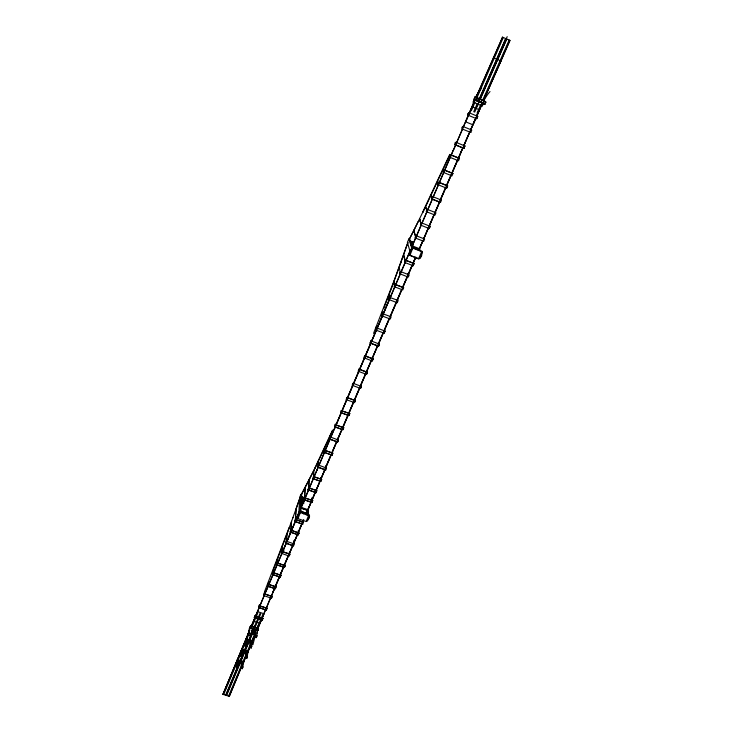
<?xml version="1.0" encoding="UTF-8"?>
<svg xmlns="http://www.w3.org/2000/svg" width="733" height="733" viewBox="0 0 733 733"><rect width="100%" height="100%" fill="white"/><g stroke="black" fill="none" stroke-linecap="round" stroke-linejoin="round"><path stroke-width="1.1" d="M325.745 469.963L317.554 467.077L325.745 469.963L326.561 468.066L318.36 465.052L317.554 467.077M325.883 468.662L325.901 465.547M324.6 451.418L324.627 447.68L324.701 451.171M323.821 452.224L332.058 455.147L323.821 452.224L324.646 450.181L332.874 453.223L324.637 450.3M320.889 481.398L312.716 478.53L320.889 481.398L321.695 479.391L313.522 476.523L312.716 478.53M320.862 478.026L320.917 480.335L320.962 477.797M320.917 480.335L321.054 477.824M321.695 479.391L313.513 476.642M318.324 461.057L318.324 466.27L318.424 460.819M316.885 490.679L308.74 487.958L307.942 489.836L316.088 492.677L316.885 490.679L308.74 487.839L307.942 489.836M316.088 492.677L307.942 489.708M304.571 497.707L303.774 499.695L311.901 502.517L312.698 500.529L301.29 496.626L300.741 498.367M313.477 477.724L313.678 470.659L313.577 477.495M311.873 500.337L311.937 498.138M311.901 502.517L312.698 500.529M311.937 501.464L312.038 497.909M297.561 516.765C298.065 509.508 303.81 511.991 308.886 514.694L306.202 521.52L297.964 518.68L297.516 516.866M308.712 488.764L308.932 480.17M308.703 489.03L309.033 479.941M308.263 515.125L308.538 507.254M306.605 514.804L307.264 513.201L305.056 513.586M307.503 514.878L307.686 509.939M299.705 511.103L306.367 513.045M304.681 497.57L305.111 487.692M303.618 501.015L304.25 499.714L301.107 500.282L304.113 502.994M302.711 524.242L294.639 521.337L302.711 524.242L303.499 522.272L295.417 519.495L294.629 521.465M304.021 501.161L304.662 499.86M303.499 522.272L295.417 519.495M305.02 487.665L304.543 498.632M300.64 511.845L297.964 518.68M300.851 511.46L301.666 494.619L300.942 494.372L299.66 497.395L298.835 513.146M298.991 533.047L290.937 530.161L290.158 532.112L298.212 534.861L298.991 533.047L290.928 530.289L290.158 532.112M300.035 512.285L300.942 494.372M298.212 534.861L298.991 532.909M298.239 533.826L298.322 530.527M298.34 533.597L298.45 531.416M295.967 509.041L295.381 520.668L296.068 508.821M293.539 543.831L293.713 540.826L293.576 544.61M293.539 545.893L285.522 543.034L293.539 545.893L294.318 543.959L286.282 541.229L285.513 543.171M291.551 521.291L290.909 531.324L291.45 521.52M289.993 554.175L289.214 556.1L281.215 553.259L281.976 551.463L289.993 554.175L281.967 551.601M289.398 552.59L289.242 555.073L289.489 552.627M286.356 542.154L286.924 534.21M285.183 565.702L277.202 562.88L276.433 564.795L284.422 567.479L285.183 565.702L277.193 563.017L276.433 564.795M284.422 567.479L285.192 565.564M286.255 542.383L286.832 534.183M281.106 575.231L280.345 577.137L272.383 574.47L273.143 572.555L281.096 575.368L273.134 572.702L273.51 569.385M281.866 552.581L282.388 545.883M280.363 575.002L280.537 572.849M281.958 552.609L282.48 545.664M280.345 577.137L272.383 574.47M280.629 572.629L280.382 575.863M262.845 614.492L256.358 629.922L258.529 624.708M276.185 586.876L275.425 588.773L267.49 586.125L268.251 584.228L276.185 586.876L268.232 584.375M245.335 650.116L255.432 626.028M277.092 563.979L277.633 558.409L277.184 563.759M275.425 588.773L267.49 586.125M275.461 587.756L275.635 585.383M251.373 628.282L257.833 612.843M272.181 596.506L264.274 593.73L263.523 595.617L264.256 593.877L272.181 596.506L271.439 598.247L263.532 595.48M271.439 598.247L272.19 596.36M271.558 597.019L271.686 594.527M266.427 610.158L258.547 607.41L266.427 610.158L267.179 608.289L259.29 605.687L258.538 607.556M266.455 609.15L266.638 607.034M267.179 608.289L259.271 605.834M268.232 585.355L268.544 581.883M262.176 620.237L262.927 618.377L255.047 615.793L254.324 617.507L262.176 620.237L262.927 618.377M262.258 617.818L262.203 619.238L262.341 617.598M264.256 594.848L264.512 592.108L264.338 594.014M257.805 630.508L249.971 627.796L250.695 626.092L258.529 628.804L257.805 630.508L249.953 627.943L250.787 626.055L250.686 627.182L250.017 626.898L249.33 628.502L248.56 634.98L250.365 635.575L252.161 630.023A1.603 0.87 23.6 0 1 253.765 629.638A1.603 0.87 23.6 0 1 255.176 631.031L254.479 632.634L255.102 637.142L256.449 637.591L257.924 628.383M257.741 629.482L258.016 628.419L257.833 629.51M259.18 606.759L259.473 604.643L259.271 606.787M256.449 637.591L256.678 635.429M256.907 633.257L257.136 631.095M251.282 647.981L252.583 640.981L246.261 638.892L244.914 645.883L245.83 646.176L247.644 640.587A1.603 0.88 23.6 0 1 249.247 640.184A1.603 0.88 23.6 0 1 250.649 641.586L249.962 643.18L250.549 647.734L251.282 647.981L251.52 645.819M297.479 517.471L297.598 516.16M228.595 696.002L241.377 665.564M249.761 629.913L222.969 694.353L229.301 696.35L241.578 666.563M309.363 515.904L309.088 517.406M246.838 658.298L248.166 651.243L241.863 649.172L240.488 656.209L241.404 656.511L243.237 650.886A1.594 0.898 23.6 0 1 244.849 650.464A1.594 0.898 23.6 0 1 246.233 651.875L245.546 653.451L246.105 658.051L246.838 658.298L247.094 656.108M250.686 627.182L250.695 626.092M248.56 634.98L250.017 626.898M223.693 694.518L237.318 661.881M242.403 668.698L243.759 661.597L237.474 659.535L236.072 666.627L236.979 666.92L238.83 661.258A1.594 0.907 23.6 0 1 240.442 660.818A1.594 0.907 23.6 0 1 241.826 662.238L241.139 663.805L241.67 668.459L242.403 668.698L242.669 666.48M244.914 645.883L246.261 638.892M240.488 656.209L241.863 649.172M236.072 666.627L237.474 659.535M250.365 635.575L252.161 630.023M245.83 646.176L247.644 640.587M241.404 656.511L243.237 650.886M236.979 666.92L238.83 661.258M407.447 243.576L392.576 284.935M400.694 263.065L407.759 243.063M299.669 498.522L296.352 508.024L299.916 498.156M292.806 517.855L296.572 507.603M249.861 628.483L250.329 627.201M289.086 528.026L293.017 517.471M297.754 515.968L300.246 512.44L309.308 515.922M392.806 284.523L400.924 262.515M289.013 527.852L264.531 591.705M289.352 527.861L272.933 571.163M392.503 284.725L373.537 333.414M383.744 308.538L392.87 284.734M250.64 628.099L257.576 611.634L264.054 613.759L257.091 630.197L257.54 629.088M222.969 694.353L249.761 630.206M251.062 626.779L299.247 511.863M223.07 694.261L249.412 631.195M250.732 628.044L266.656 589.735M238.188 659.828L248.734 634.558M266.583 590.102L299.348 511.9L282.929 551.115M239.379 662.54L225.737 695.168L226.543 695.415L244.593 652.306M240.259 660.497L252.573 631.031M225.883 695.086L239.517 662.54M240.397 660.433L259.931 613.53M254.021 627.906L254.882 625.845M226.424 695.26L240.058 662.714M240.937 660.607L244.456 652.214M245.473 650.253L254.287 629.171M254.278 629.244L260.756 613.805M243.136 661.413L245.784 655.073M247.543 650.922L250.191 644.573M251.511 641.467L254.589 634.082M242.889 663.667L245.986 656.081M247.296 653.176L250.384 645.828M251.703 642.676L255.231 634.283M229.301 696.35L241.67 666.59M242.971 663.796L246.077 656.108M247.387 653.295L250.915 644.903M251.795 642.795L255.322 634.402M257.43 629.061L265.63 609.315M266.427 607.675L270.385 598.009M271.265 596.149L273.079 591.87M301.006 507.694L324.481 452.069M317.041 469.935L301.006 508.143L307.668 510.443M283.671 551.207L283.937 550.575M257.091 630.197L273.088 592.145M272.988 591.833L274.316 588.681M275.205 586.574L279.639 576.056M280.528 573.957L289.398 552.911M272.997 592.035L289.489 552.948M273.097 592.264L303.737 519.587M410.242 252.234L407.411 242.403L408.932 238.811L409.71 239.114L411.992 246.691L419.175 249.568L460.645 153.389M300.814 496.644L301.666 494.619M413.687 230.73L415.813 237.016M403.489 254.901L405.212 261.47M400.346 272.868L399.146 267.041M421.191 224.188L419.514 218.965L421.292 224.225M420.934 223.235L419.615 219.002M393.905 281.215L395.069 285.513M388.71 294.941L389.489 298.615L388.811 294.978M431.068 195.024L432.507 198.029M302.225 499.769L302.866 498.248M410.718 243.842L411.479 242.037M382.424 314.915L382.122 312.011M437.454 181.555L438.545 183.708M437.546 181.592L438.774 183.461M330.171 438.215L330.162 435.897M376.102 327.22L376.46 329.163L376.203 327.257M443.951 171.403L443.126 169.451M335.247 424.27L335.366 425.928L335.348 424.031M303.664 498.962L303.022 500.483L300.64 498.339M370.816 342.164L370.861 340.588M348.908 415.62L340.579 412.505L348.908 415.62L349.742 413.54L341.331 410.755M364.548 355.789L364.622 357.008L364.548 355.789L373.143 358.932L372.272 360.975L363.815 357.75L364.686 355.697L373.143 358.932M449.613 155.112L450.438 156.276M329.392 439.03L330.216 436.978L338.481 440.047L337.656 441.981L329.392 439.03L337.656 441.981M334.587 426.743L335.421 424.673L343.713 427.77L342.879 429.721L334.587 426.743L342.879 429.721M340.579 412.615L341.441 410.507L341.468 411.543M346.956 397.469L346.123 399.567L354.47 402.609L355.322 400.621L346.956 397.469L355.322 400.621M361.387 386.428L352.994 383.249L352.142 385.265L360.535 388.435L361.378 386.318L360.535 388.435M358.987 369.13L358.125 371.264L366.546 374.361L367.416 372.337L358.987 369.13L358.923 370.431M370.101 343.035L370.971 340.872L379.474 344.134L378.585 346.205L370.101 343.035L378.585 346.205M385.063 331.114L376.524 327.825L375.653 330.006L384.165 333.203L385.045 331.023L384.165 333.203M382.599 313.596L381.71 315.795L390.258 319.029L391.147 316.83L382.608 313.687M389.562 297.25L388.673 299.467L397.259 302.738L398.147 300.521L389.58 297.332M395.041 284.404L394.143 286.64L402.756 289.938L403.654 287.702L395.041 284.404L403.654 287.702M399.622 273.766L400.53 271.522L409.197 274.93L408.272 277.092L399.604 273.693L400.548 271.595M404.469 262.295L405.395 260.114L414.09 263.55L413.155 265.731L404.488 262.368L405.395 260.114M303.774 499.695L304.571 497.835M415.904 235.595L414.979 237.886L423.72 241.304L424.636 239.013L415.923 235.669M420.458 225.104L421.383 222.795L430.179 226.314L429.226 228.549L420.43 225.031L421.383 222.795M455.129 142.953L455.807 143.805L455.22 142.999M352.839 384.504L352.903 383.955M376.359 329.126L376.313 326.991M389.388 298.578L388.829 294.675M427.165 209.29L426.23 211.608L435.036 215.09L435.97 212.772L427.192 209.345M431.664 198.909L432.607 196.572L441.468 200.146L440.496 202.427L431.664 198.909L440.496 202.427M437.775 184.579L438.755 182.279L447.652 185.889L446.672 188.189L437.803 184.634L438.783 182.334L447.652 185.889M462.193 127.359L462.651 127.918L462.211 127.02M325.37 449.97L352.94 384.889L316.968 470.302M334.706 428.356L353.049 385.127M289.407 553.113L292.815 545.077M293.603 543.19L297.177 534.778M297.964 532.882L303.279 520.348M306.257 513.292L315.236 492.145M316.125 490.056L323.665 472.263M289.517 553.342L303.407 520.512M315.236 492.466L306.348 513.558L300.649 511.588M316.125 490.368L323.684 472.547M346.901 398.743L346.883 397.707L347.011 398.495M353.297 384.037L394.721 286.75M415.712 236.979L413.797 230.455M444.051 169.919L443.099 172.292L451.995 175.874L452.948 173.501L444.051 169.919L452.985 173.556M450.548 154.773L449.586 157.174L458.519 160.793L459.49 158.401L450.548 154.773L459.518 158.447M464.924 145.995L455.917 142.294L454.946 144.703L463.916 148.35L464.887 145.949L463.916 148.35M353.398 384.065L371.842 340.671M371.768 340.918L391.248 295.161M426.973 210.692L425.552 206.624L427.073 210.738M432.406 197.992L431.187 194.74M467.663 115.017L468.689 112.607L477.769 116.373L476.734 118.783L467.7 115.054L468.689 112.607M473.179 102.18L474.169 99.715L483.285 103.518L482.241 105.937L473.142 102.144L474.205 99.752M254.305 617.653L255.029 615.94L262.909 618.524M301.51 501.619L303.709 501.271L304.351 499.75L301.208 500.318M353.755 383.423L391.257 295.362M450.346 156.239L449.833 154.855M250.878 626.083L258.529 628.804M304.671 499.64L303.709 501.271M468.341 113.468L468.561 114.146L468.213 113.771M473.839 100.714L474.077 100.925M482.497 102.996L473.078 124.876L465.666 121.834L475.46 98.928L453.306 150.531M323.574 472.235L324.911 469.093M325.8 466.994L330.693 455.486M331.591 453.388L336.484 441.871M337.372 439.782L340.937 431.407M323.583 472.437L325.003 469.129M325.809 467.196L336.584 441.907M337.391 439.983L341.477 430.39M341.505 430.674L307.979 509.719L301.318 507.419M411.928 246.49L462.413 129.145M395.609 284.661L409.912 251.199M391.175 295.536L410.049 251.162M412.01 246.774L412.377 245.921L419.542 248.707M337.546 438.462L337.693 440.899L337.647 438.224M342.723 427.211L347.644 415.675M348.541 413.577L353.462 402.05M354.351 399.952L359.271 388.417M360.526 385.485L365.382 374.142M366.262 372.08L371.118 360.737M371.998 358.675L377.733 345.261M342.842 427.531L353.553 402.087M354.47 400.273L359.839 387.693M360.095 386.731L377.834 345.298M341.514 430.802L389.342 318.461M354.506 401.51L354.57 400.502M366.628 372.282L366.592 373.253L366.427 372.501M348.908 413.21L348.945 414.53L349 413.238M360.48 387.299L360.535 386.465L360.572 387.336M378.741 344.822L378.558 343.456M396.938 299.458L397.304 301.593L397.039 299.495M407.85 273.757L408.318 275.938L407.951 273.794M337.656 441.862L338.481 440.047M342.87 429.611L343.713 427.66M348.899 415.51L349.742 413.54M355.313 400.511L354.47 402.609M367.407 372.236L366.546 374.361M373.134 358.831L372.272 360.975M378.576 346.113L379.474 344.134M332.058 455.147L332.874 453.113M414.072 263.468L413.155 265.731M446.672 188.189L447.616 185.834M482.305 104.691L482.057 104.471M257.814 630.353L258.547 628.657M470.797 132.508L471.777 130.08L462.77 126.388L461.79 128.825L470.76 132.462M477.724 116.336L476.734 118.783M433.203 196.838L453.269 150.109M411.992 246.691L431.966 199.99M401.693 289.407L390.13 316.354M402.6 287.318L407.09 276.863M407.997 274.765L412.038 265.355M412.936 263.266L415.19 258.034M378.613 343.2L383.047 332.874M384.376 329.777L389.241 318.424M398.12 297.983L401.794 289.462M402.619 287.519L407.181 276.937M408.015 274.976L415.657 257.201M390.249 316.683L415.868 257.228M378.75 343.649L398.239 298.221M477.861 101.466L477.467 100.769L478.457 98.442L478.869 99.157L477.861 101.466L475.772 100.586L474.059 99.019L475.048 96.738L484.082 100.568L485.906 102.144L484.898 104.453L477.577 100.76M463.219 127.001L474.068 101.795M471.319 110.793L474.938 102.345M473.729 111.782L477.348 103.344M477.385 105.836L479.657 100.586M474.672 112.176L479.657 100.632M419.038 249.348L422.611 241.065M423.5 238.995L428.493 227.441M429.309 225.535L434.293 213.99M435.109 212.084L445.829 187.291M422.712 241.194L419.175 249.568M423.61 239.123L439.131 203.123M475.873 97.626L502.554 37.181L475.955 97.81M475.772 100.586L476.78 98.268L475.048 96.738M497.286 59.465L507.19 36.65M477.073 113.166L480.701 104.737M462.78 147.809L458.272 158.236M463.687 145.72L469.138 133.14M470.962 128.944L475.048 119.516M476.862 115.319L480.958 105.891M440.35 199.688L445.728 187.245M446.617 185.174L451.097 174.811M451.995 172.741L457.374 160.307M460.526 153.261L462.88 147.855M463.714 145.922L470.155 131.088M470.98 129.155L475.607 118.508M476.89 115.521L481.517 104.883M446.644 185.385L451.207 174.857M452.014 172.951L457.474 160.353M458.29 158.447L482.461 103.069M480.958 102.244L481.957 99.954L478.457 98.442M509.884 40.37L483.23 100.65M483.386 100.962L510.031 40.434L502.343 37.09M483.34 103.793L484.348 101.484L481.957 99.954M253.261 634.558L254.8 631.021M251.886 642.566L252.583 640.981M247.479 652.828L248.166 651.243M243.072 663.163L243.759 661.597M250.549 647.734L251.245 646.139L250.649 641.586M255.102 637.142L255.799 635.529L255.176 631.031M246.105 658.051L246.801 656.466L246.233 651.875M241.67 668.459L242.366 666.883L241.826 662.238M476.752 98.213L503.296 37.502M479.162 99.212L505.743 38.565L479.309 99.193M479.941 99.459L506.723 38.996L480.124 99.569M482.516 100.604L509.142 40.049M483.249 100.87L500.896 61.013M449.76 154.379L422.721 212.02M450.044 154.617L422.978 212.304M332.498 430.17L314.86 468.057M332.773 430.372L315.098 468.305M308.776 518.231L307.484 520.302M422.959 211.846L413.632 230.858M413.595 230.831L418.323 221.384M315.071 467.892L301.565 494.051M307.53 483.184L314.888 468.46M409.472 238.894L413.916 230.189M409.509 238.921L413.678 230.868M301.355 494.647L307.787 482.58M475.58 97.159L476.203 96.06A32.362 5.012 -67.1 0 1 481.682 88.024L481.709 88.116M483.789 100.641L484.421 99.551A32.325 5.25 -67 0 1 490.01 91.57M420.559 257.21L422.254 251.95M420.018 257.897L418.625 258.621L410.755 255.57M307.017 520.705C305.304 523.234 311.644 516.756 308.886 514.694M302.546 505.193L300.933 503.791L303.041 503.406M301.034 503.818L303.141 503.434M305.13 513.631L307.264 513.256M412.936 247.745L411.543 248.469L410.031 250.952L409.582 255.276L418.735 258.978L420.128 258.254L421.64 255.771L422.098 251.456L412.936 247.745L409.866 255.533L409.481 254.928M412.78 245.051L410.764 244.813L412.679 245.967M410.865 244.849L412.89 245.088M410.168 242.825L413.513 243.319M249.412 629.784L249.486 629.812A19.25 2.611 -71.4 0 0 245.766 642.236M255.185 615.518L255.038 616.645M254.324 617.507L262.194 620.091M253.581 621.172L260.041 623.288M236.759 665.051L237.666 665.344M242.366 666.883L243.09 667.122M245.61 644.28L246.526 644.582M251.245 646.139L251.978 646.378M242.229 651.096L246.425 652.48M241.184 654.624L242.092 654.917M246.801 656.466L247.534 656.704M249.266 633.358L251.071 633.963M255.799 635.529L257.155 635.978M247.681 641.183L250.833 642.227M250.585 628.273L257.026 630.417M252.033 630.591L254.186 631.305M276.451 564.657L284.431 567.342M290.167 531.975L298.212 534.733M301.016 507.987L307.677 510.287M312.698 500.657L301.382 496.855L304.36 499.53M299.66 497.395L300.393 497.652M301.794 498.733L303.893 499.466M303.783 499.567L311.901 502.389M335.421 424.783L343.713 427.77M341.422 410.636L349.751 413.65M353.004 383.707L352.94 384.532M358.996 369.23L367.416 372.337M358.776 369.679L358.831 370.394M405.413 260.188L414.09 263.55M410.535 241.111L413.531 242.275M413.568 242.421L409.692 240.91L413.476 243.191M407.411 242.403L408.189 242.715M421.31 223.913L419.514 218.965M455.349 142.706L455.935 143.512M463.879 148.304L454.918 144.658L455.917 142.294M472.125 106.771L479.565 109.849M476.78 98.268L478.869 99.157M484.348 101.484L485.906 102.144M474.059 99.019L474.865 99.367M476.102 100.036L482.616 102.794M493.401 57.779L500.923 60.976M411.066 243.383L412.972 244.529M297.992 518.075L297.561 517.452M483.084 102.849L484.898 104.453M303.746 513.705L300.585 510.91L303.645 513.668M483.285 103.518L482.241 105.937M300.567 501.839L302.811 503.873M422.208 251.795L412.642 248.075L410.59 250.347L409.426 254.782M430.179 226.314L429.226 228.549M421.805 251.199L418.625 258.621M419.752 249.193L420.385 251.126M408.932 238.811L411.827 248.524M403.7 254.672L405.422 261.232M341.349 410.48L341.367 411.79M330.262 435.659L330.271 437.198M252.967 644.655A19.232 2.73 -71.5 0 1 255.276 636.107M251.465 631.635A1.603 0.87 23.6 0 1 253.068 631.241A1.603 0.87 23.6 0 1 254.479 632.634M246.948 642.181A1.603 0.889 23.6 0 1 248.56 641.778A1.603 0.889 23.6 0 1 249.962 643.18M242.55 652.462A1.594 0.898 23.6 0 1 244.153 652.04A1.594 0.898 23.6 0 1 245.546 653.451M238.143 662.824A1.585 0.907 23.6 0 1 239.764 662.394A1.585 0.907 23.6 0 1 241.139 663.805"/></g></svg>
